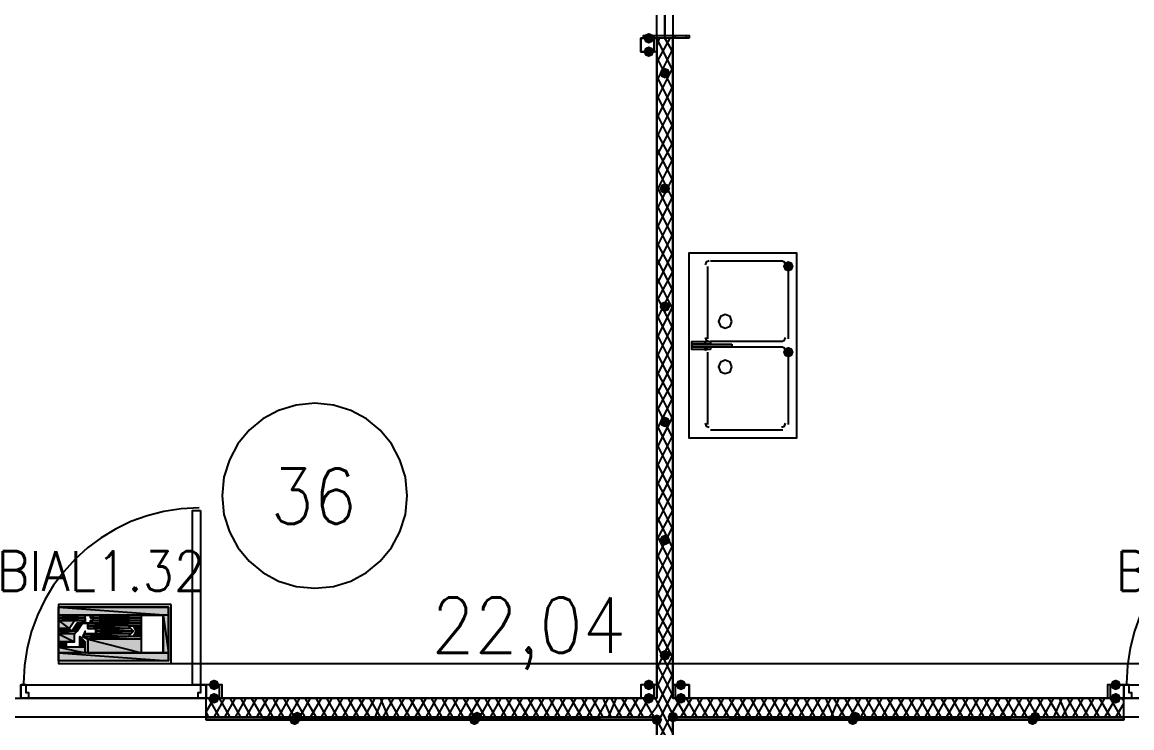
# Model space of a CAD drawing. Header units: millimetres. Extents: x 0 to 420, y 0 to 297.
# Drawn here: x 123.68 to 141.18, y 175.81 to 186.94 of the extents above; entities that cross this region are included whole.
import ezdxf

# ---------------------------------------------------------------- set-up
doc = ezdxf.new("R2010")
doc.units = ezdxf.units.MM
doc.layers.get('0').update_dxf_attribs({"linetype": 'CONTINUOUS'})
doc.styles.get("Standard").update_dxf_attribs({"font": 'STANDARD'})

msp = doc.modelspace()

# ---------------------------------------------------------------- hatches: boundary and pattern name
at = {"true_color": 0x000007}
for points in [[(133.646333, 186.69), (133.621463, 186.630204), (133.561667, 186.605333), (133.501871, 186.630204), (133.477, 186.69), (133.501871, 186.749796), (133.561667, 186.774667), (133.621462, 186.749796)], [(133.646333, 186.478333), (133.621463, 186.418537), (133.561667, 186.393667), (133.501871, 186.418537), (133.477, 186.478333), (133.501871, 186.538129), (133.561667, 186.563), (133.621462, 186.538129)], [(133.900333, 186.139667), (133.875463, 186.079871), (133.815667, 186.055), (133.755871, 186.079871), (133.731, 186.139667), (133.755871, 186.199462), (133.815667, 186.224333), (133.875462, 186.199463)], [(133.900333, 184.319333), (133.875463, 184.259537), (133.815667, 184.234667), (133.755871, 184.259537), (133.731, 184.319333), (133.755871, 184.379129), (133.815667, 184.404), (133.875462, 184.379129)], [(135.847667, 183.091667), (135.822796, 183.031871), (135.763, 183.007), (135.703204, 183.031871), (135.678333, 183.091667), (135.703204, 183.151462), (135.763, 183.176333), (135.822796, 183.151463)], [(133.900333, 182.456667), (133.875463, 182.396871), (133.815667, 182.372), (133.755871, 182.396871), (133.731, 182.456667), (133.755871, 182.516462), (133.815667, 182.541333), (133.875462, 182.516463)], [(135.847667, 181.737), (135.822796, 181.677204), (135.763, 181.652333), (135.703204, 181.677204), (135.678333, 181.737), (135.703204, 181.796796), (135.763, 181.821667), (135.822796, 181.796796)], [(133.900333, 180.636333), (133.875463, 180.576537), (133.815667, 180.551667), (133.755871, 180.576537), (133.731, 180.636333), (133.755871, 180.696129), (133.815667, 180.721), (133.875462, 180.696129)], [(133.900333, 178.773667), (133.875463, 178.713871), (133.815667, 178.689), (133.755871, 178.713871), (133.731, 178.773667), (133.755871, 178.833462), (133.815667, 178.858333), (133.875462, 178.833463)], [(133.900333, 176.953333), (133.875463, 176.893537), (133.815667, 176.868667), (133.755871, 176.893537), (133.731, 176.953333), (133.755871, 177.013129), (133.815667, 177.038), (133.875462, 177.013129)], [(126.788333, 176.487667), (126.763463, 176.427871), (126.703667, 176.403), (126.643871, 176.427871), (126.619, 176.487667), (126.643871, 176.547462), (126.703667, 176.572333), (126.763462, 176.547463)], [(133.646333, 176.487667), (133.621463, 176.427871), (133.561667, 176.403), (133.501871, 176.427871), (133.477, 176.487667), (133.501871, 176.547462), (133.561667, 176.572333), (133.621462, 176.547463)], [(134.154333, 176.487667), (134.129463, 176.427871), (134.069667, 176.403), (134.009871, 176.427871), (133.985, 176.487667), (134.009871, 176.547462), (134.069667, 176.572333), (134.129462, 176.547463)], [(141.012333, 176.487667), (140.987463, 176.427871), (140.927667, 176.403), (140.867871, 176.427871), (140.843, 176.487667), (140.867871, 176.547462), (140.927667, 176.572333), (140.987462, 176.547463)], [(126.788333, 176.276), (126.763463, 176.216204), (126.703667, 176.191333), (126.643871, 176.216204), (126.619, 176.276), (126.643871, 176.335796), (126.703667, 176.360667), (126.763462, 176.335796)], [(133.646333, 176.276), (133.621463, 176.216204), (133.561667, 176.191333), (133.501871, 176.216204), (133.477, 176.276), (133.501871, 176.335796), (133.561667, 176.360667), (133.621462, 176.335796)], [(134.154333, 176.276), (134.129463, 176.216204), (134.069667, 176.191333), (134.009871, 176.216204), (133.985, 176.276), (134.009871, 176.335796), (134.069667, 176.360667), (134.129462, 176.335796)], [(141.012333, 176.276), (140.987463, 176.216204), (140.927667, 176.191333), (140.867871, 176.216204), (140.843, 176.276), (140.867871, 176.335796), (140.927667, 176.360667), (140.987462, 176.335796)]]:
    msp.add_hatch(color=0, dxfattribs=at).paths.add_polyline_path(points, flags=0)
at = {"true_color": 0x000052}
h = msp.add_hatch(color=0, dxfattribs=at)
h.paths.add_polyline_path([(125.984, 177.715333), (124.248333, 177.715333), (125.984, 177.588333)], flags=0)
h.paths.add_polyline_path([(124.248333, 177.715333), (125.984, 177.588333), (124.248333, 177.588333)], flags=0)
h = msp.add_hatch(color=0, dxfattribs=at)
h.paths.add_polyline_path([(124.248333, 177.588333), (125.560667, 177.588333)], flags=0)
h.paths.add_polyline_path([(125.560667, 177.588333), (124.248333, 177.588333)], flags=0)
h = msp.add_hatch(color=0, dxfattribs=at)
h.paths.add_polyline_path([(124.671667, 177.588333), (124.248333, 177.588333)], flags=0)
h.paths.add_polyline_path([(124.671667, 177.588333), (124.248333, 177.588333), (124.714, 177.588333)], flags=0)
h = msp.add_hatch(color=0, dxfattribs=at)
h.paths.add_polyline_path([(124.671667, 177.588333), (124.248333, 177.588333), (124.671667, 177.546)], flags=0)
h.paths.add_polyline_path([(124.248333, 177.588333), (124.671667, 177.546), (124.248333, 177.546)], flags=0)
h = msp.add_hatch(color=0, dxfattribs=at)
h.paths.add_polyline_path([(124.248333, 177.546), (124.671667, 177.546)], flags=0)
h.paths.add_polyline_path([(124.671667, 177.546), (124.248333, 177.546)], flags=0)
h = msp.add_hatch(color=0, dxfattribs=at)
h.paths.add_polyline_path([(124.248333, 177.546), (124.671667, 177.546)], flags=0)
h.paths.add_polyline_path([(124.671667, 177.546), (124.248333, 177.546)], flags=0)
h = msp.add_hatch(color=0, dxfattribs=at)
h.paths.add_polyline_path([(124.671667, 177.546), (124.248333, 177.546), (124.671667, 177.503667)], flags=0)
h.paths.add_polyline_path([(124.248333, 177.546), (124.671667, 177.503667), (124.248333, 177.503667)], flags=0)
h = msp.add_hatch(color=0, dxfattribs=at)
h.paths.add_polyline_path([(124.248333, 177.503667), (124.671667, 177.503667)], flags=0)
h.paths.add_polyline_path([(124.671667, 177.503667), (124.248333, 177.503667)], flags=0)
h = msp.add_hatch(color=0, dxfattribs=at)
h.paths.add_polyline_path([(124.502333, 177.503667), (124.248333, 177.503667), (124.417667, 177.376667)], flags=0)
h.paths.add_polyline_path([(124.248333, 177.503667), (124.417667, 177.376667), (124.248333, 177.376667)], flags=0)
h = msp.add_hatch(color=0, dxfattribs=at)
h.paths.add_polyline_path([(124.629333, 177.503667), (124.671667, 177.503667)], flags=0)
h.paths.add_polyline_path([(124.671667, 177.503667), (124.629333, 177.503667)], flags=0)
h = msp.add_hatch(color=0, dxfattribs=at)
h.paths.add_polyline_path([(124.629333, 177.503667), (124.671667, 177.503667)], flags=0)
h.paths.add_polyline_path([(124.671667, 177.503667), (124.629333, 177.503667)], flags=0)
h = msp.add_hatch(color=0, dxfattribs=at)
h.paths.add_polyline_path([(124.671667, 177.503667), (124.629333, 177.503667), (124.671667, 177.461333)], flags=0)
h.paths.add_polyline_path([(124.629333, 177.503667), (124.671667, 177.461333), (124.629333, 177.461333)], flags=0)
h = msp.add_hatch(color=0, dxfattribs=at)
h.paths.add_polyline_path([(124.714, 177.588333), (124.671667, 177.588333)], flags=0)
h.paths.add_polyline_path([(124.671667, 177.588333), (124.714, 177.588333)], flags=0)
for points in [[(124.671667, 177.546), (124.671667, 177.503667)], [(124.714, 177.588333), (124.756333, 177.588333)], [(124.756333, 177.546), (124.798667, 177.546)], [(124.756333, 177.546), (124.798667, 177.546)], [(124.798667, 177.503667), (124.756333, 177.503667)], [(124.756333, 177.503667), (124.798667, 177.503667)], [(124.756333, 177.461333), (124.714, 177.461333)], [(124.587, 177.249667), (124.629333, 177.207333), (124.587, 177.207333)]]:
    msp.add_hatch(color=0, dxfattribs=at).paths.add_polyline_path(points, flags=0)
h = msp.add_hatch(color=0, dxfattribs=at)
h.paths.add_polyline_path([(124.671667, 177.503667), (124.671667, 177.461333)], flags=0)
h.paths.add_polyline_path([(124.671667, 177.461333), (124.671667, 177.503667)], flags=0)
h = msp.add_hatch(color=0, dxfattribs=at)
h.paths.add_polyline_path([(124.714, 177.588333), (125.560667, 177.588333)], flags=0)
h.paths.add_polyline_path([(125.560667, 177.588333), (124.714, 177.588333)], flags=0)
h = msp.add_hatch(color=0, dxfattribs=at)
h.paths.add_polyline_path([(124.714, 177.588333), (125.560667, 177.588333)], flags=0)
h.paths.add_polyline_path([(125.560667, 177.588333), (124.714, 177.588333)], flags=0)
h = msp.add_hatch(color=0, dxfattribs=at)
h.paths.add_polyline_path([(124.756333, 177.588333), (125.560667, 177.588333)], flags=0)
h.paths.add_polyline_path([(125.560667, 177.588333), (124.756333, 177.588333)], flags=0)
h = msp.add_hatch(color=0, dxfattribs=at)
h.paths.add_polyline_path([(124.756333, 177.503667), (124.798667, 177.503667)], flags=0)
h.paths.add_polyline_path([(124.798667, 177.503667), (124.756333, 177.503667)], flags=0)
h = msp.add_hatch(color=0, dxfattribs=at)
h.paths.add_polyline_path([(125.560667, 177.503667), (124.798667, 177.503667), (125.560667, 177.461333)], flags=0)
h.paths.add_polyline_path([(124.798667, 177.503667), (125.560667, 177.461333), (124.756333, 177.461333)], flags=0)
h = msp.add_hatch(color=0, dxfattribs=at)
h.paths.add_polyline_path([(124.756333, 177.503667), (124.756333, 177.461333)], flags=0)
h.paths.add_polyline_path([(124.756333, 177.461333), (124.756333, 177.503667)], flags=0)
h = msp.add_hatch(color=0, dxfattribs=at)
h.paths.add_polyline_path([(125.560667, 177.588333), (124.798667, 177.588333), (125.560667, 177.546)], flags=0)
h.paths.add_polyline_path([(124.798667, 177.588333), (125.560667, 177.546), (124.798667, 177.546)], flags=0)
h = msp.add_hatch(color=0, dxfattribs=at)
h.paths.add_polyline_path([(124.798667, 177.546), (125.560667, 177.546)], flags=0)
h.paths.add_polyline_path([(125.560667, 177.546), (124.798667, 177.546)], flags=0)
h = msp.add_hatch(color=0, dxfattribs=at)
h.paths.add_polyline_path([(124.798667, 177.546), (125.560667, 177.546)], flags=0)
h.paths.add_polyline_path([(125.560667, 177.546), (124.798667, 177.546)], flags=0)
h = msp.add_hatch(color=0, dxfattribs=at)
h.paths.add_polyline_path([(124.798667, 177.546), (125.560667, 177.546)], flags=0)
h.paths.add_polyline_path([(125.560667, 177.546), (124.798667, 177.546)], flags=0)
h = msp.add_hatch(color=0, dxfattribs=at)
h.paths.add_polyline_path([(125.560667, 177.546), (124.798667, 177.546), (125.560667, 177.503667)], flags=0)
h.paths.add_polyline_path([(124.798667, 177.546), (125.560667, 177.503667), (124.798667, 177.503667)], flags=0)
h = msp.add_hatch(color=0, dxfattribs=at)
h.paths.add_polyline_path([(124.798667, 177.503667), (125.560667, 177.503667)], flags=0)
h.paths.add_polyline_path([(125.560667, 177.503667), (124.798667, 177.503667)], flags=0)
h = msp.add_hatch(color=0, dxfattribs=at)
h.paths.add_polyline_path([(124.798667, 177.503667), (125.560667, 177.503667)], flags=0)
h.paths.add_polyline_path([(125.560667, 177.503667), (124.798667, 177.503667)], flags=0)
h = msp.add_hatch(color=0, dxfattribs=at)
h.paths.add_polyline_path([(124.798667, 177.503667), (125.560667, 177.503667)], flags=0)
h.paths.add_polyline_path([(125.560667, 177.503667), (124.798667, 177.503667)], flags=0)
h = msp.add_hatch(color=0, dxfattribs=at)
h.paths.add_polyline_path([(124.798667, 177.503667), (125.560667, 177.503667)], flags=0)
h.paths.add_polyline_path([(125.560667, 177.503667), (124.798667, 177.503667)], flags=0)
h = msp.add_hatch(color=0, dxfattribs=at)
h.paths.add_polyline_path([(124.798667, 177.503667), (125.560667, 177.503667)], flags=0)
h.paths.add_polyline_path([(125.560667, 177.503667), (124.798667, 177.503667)], flags=0)
h = msp.add_hatch(color=0, dxfattribs=at)
h.paths.add_polyline_path([(125.984, 177.588333), (125.899333, 177.588333), (125.984, 176.995667)], flags=0)
h.paths.add_polyline_path([(125.899333, 177.588333), (125.984, 176.995667), (125.899333, 176.995667)], flags=0)
h = msp.add_hatch(color=0, dxfattribs=at)
h.paths.add_polyline_path([(124.417667, 177.376667), (124.248333, 177.376667), (124.46, 177.334333)], flags=0)
h.paths.add_polyline_path([(124.248333, 177.376667), (124.46, 177.334333), (124.248333, 177.334333)], flags=0)
h = msp.add_hatch(color=0, dxfattribs=at)
h.paths.add_polyline_path([(124.544667, 177.334333), (124.248333, 177.334333), (124.502333, 177.292)], flags=0)
h.paths.add_polyline_path([(124.248333, 177.334333), (124.502333, 177.292), (124.248333, 177.292)], flags=0)
h = msp.add_hatch(color=0, dxfattribs=at)
h.paths.add_polyline_path([(124.629333, 177.461333), (124.544667, 177.461333), (124.544667, 177.334333)], flags=0)
h.paths.add_polyline_path([(124.544667, 177.461333), (124.544667, 177.334333), (124.46, 177.334333)], flags=0)
h = msp.add_hatch(color=0, dxfattribs=at)
h.paths.add_polyline_path([(124.629333, 177.461333), (124.671667, 177.461333)], flags=0)
h.paths.add_polyline_path([(124.671667, 177.461333), (124.629333, 177.461333)], flags=0)
h = msp.add_hatch(color=0, dxfattribs=at)
h.paths.add_polyline_path([(124.671667, 177.461333), (124.714, 177.461333)], flags=0)
h.paths.add_polyline_path([(124.714, 177.461333), (124.671667, 177.461333)], flags=0)
h = msp.add_hatch(color=0, dxfattribs=at)
h.paths.add_polyline_path([(124.671667, 177.461333), (124.714, 177.461333)], flags=0)
h.paths.add_polyline_path([(124.714, 177.461333), (124.671667, 177.461333)], flags=0)
h = msp.add_hatch(color=0, dxfattribs=at)
h.paths.add_polyline_path([(124.671667, 177.461333), (125.560667, 177.461333)], flags=0)
h.paths.add_polyline_path([(125.560667, 177.461333), (124.671667, 177.461333)], flags=0)
h = msp.add_hatch(color=0, dxfattribs=at)
h.paths.add_polyline_path([(125.560667, 177.461333), (124.714, 177.461333), (125.560667, 177.419)], flags=0)
h.paths.add_polyline_path([(124.714, 177.461333), (125.560667, 177.419), (124.714, 177.419)], flags=0)
h = msp.add_hatch(color=0, dxfattribs=at)
h.paths.add_polyline_path([(125.349, 177.419), (124.714, 177.419), (125.391333, 177.376667)], flags=0)
h.paths.add_polyline_path([(124.714, 177.419), (125.391333, 177.376667), (124.714, 177.376667)], flags=0)
h = msp.add_hatch(color=0, dxfattribs=at)
h.paths.add_polyline_path([(124.756333, 177.461333), (125.560667, 177.461333)], flags=0)
h.paths.add_polyline_path([(125.560667, 177.461333), (124.756333, 177.461333)], flags=0)
h = msp.add_hatch(color=0, dxfattribs=at)
h.paths.add_polyline_path([(124.756333, 177.461333), (125.560667, 177.461333)], flags=0)
h.paths.add_polyline_path([(125.560667, 177.461333), (124.756333, 177.461333)], flags=0)
h = msp.add_hatch(color=0, dxfattribs=at)
h.paths.add_polyline_path([(124.756333, 177.461333), (125.560667, 177.461333)], flags=0)
h.paths.add_polyline_path([(125.560667, 177.461333), (124.756333, 177.461333)], flags=0)
h = msp.add_hatch(color=0, dxfattribs=at)
h.paths.add_polyline_path([(124.756333, 177.461333), (125.560667, 177.461333)], flags=0)
h.paths.add_polyline_path([(125.560667, 177.461333), (124.756333, 177.461333)], flags=0)
h = msp.add_hatch(color=0, dxfattribs=at)
h.paths.add_polyline_path([(125.391333, 177.376667), (124.841, 177.376667), (125.433667, 177.334333)], flags=0)
h.paths.add_polyline_path([(124.841, 177.376667), (125.433667, 177.334333), (124.841, 177.334333)], flags=0)
h = msp.add_hatch(color=0, dxfattribs=at)
h.paths.add_polyline_path([(124.841, 177.334333), (124.883333, 177.334333)], flags=0)
h.paths.add_polyline_path([(124.883333, 177.334333), (124.841, 177.334333)], flags=0)
h = msp.add_hatch(color=0, dxfattribs=at)
h.paths.add_polyline_path([(125.433667, 177.334333), (124.841, 177.334333), (125.391333, 177.292)], flags=0)
h.paths.add_polyline_path([(124.841, 177.334333), (125.391333, 177.292), (124.841, 177.292)], flags=0)
h = msp.add_hatch(color=0, dxfattribs=at)
h.paths.add_polyline_path([(125.560667, 177.419), (125.433667, 177.419), (125.560667, 177.334333)], flags=0)
h.paths.add_polyline_path([(125.433667, 177.419), (125.560667, 177.334333), (125.476, 177.334333)], flags=0)
h = msp.add_hatch(color=0, dxfattribs=at)
h.paths.add_polyline_path([(125.560667, 177.334333), (125.476, 177.334333), (125.560667, 177.249667)], flags=0)
h.paths.add_polyline_path([(125.476, 177.334333), (125.560667, 177.249667), (125.433667, 177.249667)], flags=0)
h = msp.add_hatch(color=0, dxfattribs=at)
h.paths.add_polyline_path([(124.502333, 177.292), (124.248333, 177.292), (124.502333, 177.165)], flags=0)
h.paths.add_polyline_path([(124.248333, 177.292), (124.502333, 177.165), (124.248333, 177.165)], flags=0)
h = msp.add_hatch(color=0, dxfattribs=at)
h.paths.add_polyline_path([(124.375333, 177.165), (124.248333, 177.165), (124.375333, 177.080333)], flags=0)
h.paths.add_polyline_path([(124.248333, 177.165), (124.375333, 177.080333), (124.248333, 177.080333)], flags=0)
h = msp.add_hatch(color=0, dxfattribs=at)
h.paths.add_polyline_path([(124.629333, 177.207333), (124.587, 177.207333), (124.671667, 177.165)], flags=0)
h.paths.add_polyline_path([(124.587, 177.207333), (124.671667, 177.165), (124.587, 177.165)], flags=0)
h = msp.add_hatch(color=0, dxfattribs=at)
h.paths.add_polyline_path([(124.671667, 177.165), (124.587, 177.165), (124.671667, 177.080333)], flags=0)
h.paths.add_polyline_path([(124.587, 177.165), (124.671667, 177.080333), (124.587, 177.080333)], flags=0)
h = msp.add_hatch(color=0, dxfattribs=at)
h.paths.add_polyline_path([(125.391333, 177.292), (124.671667, 177.292), (125.349, 177.249667)], flags=0)
h.paths.add_polyline_path([(124.671667, 177.292), (125.349, 177.249667), (124.629333, 177.249667)], flags=0)
h = msp.add_hatch(color=0, dxfattribs=at)
h.paths.add_polyline_path([(125.560667, 177.249667), (124.629333, 177.249667), (125.560667, 177.207333)], flags=0)
h.paths.add_polyline_path([(124.629333, 177.249667), (125.560667, 177.207333), (124.714, 177.207333)], flags=0)
h = msp.add_hatch(color=0, dxfattribs=at)
h.paths.add_polyline_path([(125.560667, 177.207333), (124.714, 177.207333), (125.560667, 176.995667)], flags=0)
h.paths.add_polyline_path([(124.714, 177.207333), (125.560667, 176.995667), (124.714, 176.995667)], flags=0)
h = msp.add_hatch(color=0, dxfattribs=at)
h.paths.add_polyline_path([(124.671667, 177.080333), (124.248333, 177.080333), (124.671667, 176.995667)], flags=0)
h.paths.add_polyline_path([(124.248333, 177.080333), (124.671667, 176.995667), (124.248333, 176.995667)], flags=0)
h = msp.add_hatch(color=0, dxfattribs=at)
h.paths.add_polyline_path([(125.984, 176.995667), (124.248333, 176.995667), (125.984, 176.868667)], flags=0)
h.paths.add_polyline_path([(124.248333, 176.995667), (125.984, 176.868667), (124.248333, 176.868667)], flags=0)
h = msp.add_hatch(color=0, dxfattribs=at)
h.paths.add_polyline_path([(124.714, 176.995667), (125.984, 176.995667)], flags=0)
h.paths.add_polyline_path([(125.984, 176.995667), (124.714, 176.995667)], flags=0)
at = {"true_color": 0x000007}
h = msp.add_hatch(color=0, dxfattribs=at)
h.paths.add_polyline_path([(133.688667, 175.979667), (126.576667, 175.979667), (133.688667, 175.937333)], flags=0)
h.paths.add_polyline_path([(126.576667, 175.979667), (133.688667, 175.937333), (126.576667, 175.937333)], flags=0)
at = {"true_color": 0x0000fe}
for points in [[(128.058333, 175.937333), (128.033462, 175.877537), (127.973667, 175.852667), (127.913871, 175.877537), (127.889, 175.937333), (127.913871, 175.997129), (127.973667, 176.022), (128.033462, 175.997129)], [(128.100667, 175.979667), (128.075796, 175.919871), (128.016, 175.895), (127.956204, 175.919871), (127.931333, 175.979667), (127.956204, 176.039462), (128.016, 176.064333), (128.075796, 176.039463)], [(130.894667, 175.937333), (130.869796, 175.877537), (130.81, 175.852667), (130.750204, 175.877537), (130.725333, 175.937333), (130.750204, 175.997129), (130.81, 176.022), (130.869796, 175.997129)], [(130.937, 175.979667), (130.912129, 175.919871), (130.852333, 175.895), (130.792538, 175.919871), (130.767667, 175.979667), (130.792537, 176.039462), (130.852333, 176.064333), (130.912129, 176.039463)], [(133.773333, 175.937333), (133.748463, 175.877537), (133.688667, 175.852667), (133.628871, 175.877537), (133.604, 175.937333), (133.628871, 175.997129), (133.688667, 176.022), (133.748462, 175.997129)], [(133.773333, 175.937333), (133.748463, 175.877537), (133.688667, 175.852667), (133.628871, 175.877537), (133.604, 175.937333), (133.628871, 175.997129), (133.688667, 176.022), (133.748462, 175.997129)], [(134.027333, 175.979667), (134.002463, 175.919871), (133.942667, 175.895), (133.882871, 175.919871), (133.858, 175.979667), (133.882871, 176.039462), (133.942667, 176.064333), (134.002462, 176.039463)], [(136.863667, 175.937333), (136.838796, 175.877537), (136.779, 175.852667), (136.719204, 175.877537), (136.694333, 175.937333), (136.719204, 175.997129), (136.779, 176.022), (136.838796, 175.997129)], [(136.906, 175.979667), (136.881129, 175.919871), (136.821333, 175.895), (136.761538, 175.919871), (136.736667, 175.979667), (136.761537, 176.039462), (136.821333, 176.064333), (136.881129, 176.039463)], [(139.7, 175.937333), (139.675129, 175.877537), (139.615333, 175.852667), (139.555538, 175.877537), (139.530667, 175.937333), (139.555537, 175.997129), (139.615333, 176.022), (139.675129, 175.997129)], [(139.742333, 175.979667), (139.717463, 175.919871), (139.657667, 175.895), (139.597871, 175.919871), (139.573, 175.979667), (139.597871, 176.039462), (139.657667, 176.064333), (139.717462, 176.039463)]]:
    msp.add_hatch(color=0, dxfattribs=at).paths.add_polyline_path(points, flags=0)
at = {"true_color": 0x000007}
h = msp.add_hatch(color=0, dxfattribs=at)
h.paths.add_polyline_path([(141.054667, 175.979667), (133.942667, 175.979667), (141.054667, 175.937333)], flags=0)
h.paths.add_polyline_path([(133.942667, 175.979667), (141.054667, 175.937333), (133.942667, 175.937333)], flags=0)

# ---------------------------------------------------------------- linework, layer by layer
at = {"color": 0, "true_color": 0x000007}
for points in [[(133.688667, 176.276), (133.688667, 187.409667), (117.094, 187.409667), (117.094, 176.276)], [(134.196667, 186.69), (133.477, 186.69), (133.477, 186.732333), (133.815667, 186.732333), (133.815667, 187.409667), (133.477, 187.409667), (134.196667, 187.409667), (133.815667, 187.409667), (133.815667, 186.732333), (134.196667, 186.732333)], [(133.942667, 187.409667), (133.942667, 176.276), (151.045333, 176.276), (151.045333, 187.409667)], [(133.688667, 186.478333), (133.434667, 186.478333), (133.434667, 186.69), (133.688667, 186.69)], [(133.646333, 186.478333), (133.646333, 186.69), (133.434667, 186.69), (133.434667, 186.478333)], [(135.89, 183.261), (135.89, 180.424667), (135.89, 180.382333), (135.847667, 180.382333), (134.239, 180.382333), (134.196667, 180.382333), (134.196667, 180.424667), (134.196667, 183.261), (134.196667, 183.303333), (134.239, 183.303333), (135.847667, 183.303333), (135.89, 183.303333)], [(134.874, 182.223833), (134.843002, 182.298669), (134.768167, 182.329667), (134.693331, 182.298669), (134.662333, 182.223833), (134.693331, 182.148998), (134.768167, 182.118), (134.843002, 182.148998)], [(134.450667, 181.906333), (134.450667, 181.864), (134.281333, 181.864), (134.239, 181.864), (134.239, 181.821667), (134.281333, 181.821667), (134.450667, 181.821667), (134.450667, 181.779333), (134.239, 181.779333), (134.239, 181.906333)], [(134.535333, 181.906333), (134.535333, 181.864), (134.450667, 181.864), (134.450667, 181.906333)], [(134.874, 181.864), (134.874, 181.821667), (134.281333, 181.821667), (134.239, 181.821667), (134.239, 181.864), (134.281333, 181.864)], [(134.535333, 181.779333), (134.450667, 181.779333), (134.450667, 181.821667), (134.535333, 181.821667)], [(134.874, 181.504167), (134.843002, 181.579002), (134.768167, 181.61), (134.693331, 181.579002), (134.662333, 181.504167), (134.693331, 181.429331), (134.768167, 181.398333), (134.843002, 181.429331)], [(126.492, 179.239333), (126.492, 176.487667), (126.365, 176.487667), (126.365, 179.239333)], [(123.782667, 176.276), (123.782667, 176.360667), (123.740333, 176.360667), (123.740333, 176.487667), (123.655667, 176.487667), (123.655667, 176.276)], [(126.576667, 176.276), (126.576667, 176.487667), (126.492, 176.487667), (126.492, 176.360667), (126.449667, 176.360667), (126.449667, 176.276)], [(126.576667, 176.276), (126.788333, 176.276), (126.788333, 176.487667), (126.576667, 176.487667), (126.576667, 176.276), (126.830667, 176.276), (126.830667, 176.487667), (126.576667, 176.487667)], [(133.434667, 176.276), (133.646333, 176.276), (133.646333, 176.487667), (133.434667, 176.487667), (133.434667, 176.276), (133.688667, 176.276), (133.688667, 176.487667), (133.434667, 176.487667)], [(133.942667, 176.276), (134.196667, 176.276), (134.196667, 176.487667), (133.942667, 176.487667)], [(133.985, 176.276), (133.985, 176.487667), (134.196667, 176.487667), (134.196667, 176.276)], [(140.800667, 176.276), (141.054667, 176.276), (141.054667, 176.487667), (140.800667, 176.487667)], [(140.843, 176.276), (140.843, 176.487667), (141.054667, 176.487667), (141.054667, 176.276)], [(141.181667, 176.276), (141.181667, 176.360667), (141.139333, 176.360667), (141.139333, 176.487667), (141.054667, 176.487667), (141.054667, 176.276)], [(133.688667, 175.979667), (126.576667, 175.979667), (133.688667, 175.937333)], [(126.576667, 175.979667), (133.688667, 175.937333), (126.576667, 175.937333)], [(126.576667, 175.937333), (133.688667, 175.937333), (133.688667, 175.979667), (126.576667, 175.979667)], [(126.576667, 175.937333), (133.688667, 175.937333), (133.688667, 175.979667), (126.576667, 175.979667)], [(141.054667, 175.979667), (133.942667, 175.979667), (141.054667, 175.937333)], [(133.942667, 175.979667), (141.054667, 175.937333), (133.942667, 175.937333)], [(141.054667, 175.979667), (141.054667, 175.937333), (133.942667, 175.937333), (133.942667, 175.979667), (141.054667, 175.979667), (133.942667, 175.979667), (133.942667, 175.937333), (141.054667, 175.937333)]]:
    msp.add_lwpolyline(points, close=True, dxfattribs=at)
for points in [[(133.815667, 186.69), (133.815667, 187.409667)], [(133.477, 186.69), (133.477, 186.732333)], [(133.646333, 186.69), (133.646333, 186.732333)], [(133.688667, 186.563), (133.731, 186.69)], [(133.688667, 186.309), (133.900333, 186.69)], [(133.942667, 186.182), (133.688667, 186.69)], [(133.688667, 186.69), (133.688667, 176.276)], [(133.942667, 176.276), (133.942667, 186.69), (133.688667, 186.69)], [(133.942667, 186.478333), (133.815667, 186.69)], [(133.985, 186.69), (133.985, 186.732333)], [(134.154333, 186.69), (134.154333, 186.732333)], [(133.688667, 186.012667), (133.942667, 186.520667)], [(133.942667, 185.885667), (133.688667, 186.393667)], [(133.688667, 185.716333), (133.942667, 186.224333)], [(133.942667, 185.589333), (133.688667, 186.097333)], [(133.688667, 185.42), (133.942667, 185.928)], [(133.942667, 185.293), (133.688667, 185.801)], [(133.688667, 185.123667), (133.942667, 185.631667)], [(133.942667, 184.996667), (133.688667, 185.504667)], [(133.688667, 184.827333), (133.942667, 185.335333)], [(133.942667, 184.742667), (133.688667, 185.208333)], [(133.688667, 184.573333), (133.942667, 185.039)], [(133.942667, 184.446333), (133.688667, 184.954333)], [(133.688667, 184.277), (133.942667, 184.785)], [(133.942667, 184.15), (133.688667, 184.658)], [(133.688667, 183.980667), (133.942667, 184.488667)], [(133.942667, 183.853667), (133.688667, 184.361667)], [(133.688667, 183.684333), (133.942667, 184.192333)], [(133.942667, 183.557333), (133.688667, 184.065333)], [(133.688667, 183.388), (133.942667, 183.896)], [(133.942667, 183.261), (133.688667, 183.769)], [(133.688667, 183.091667), (133.942667, 183.599667)], [(133.942667, 183.007), (133.688667, 183.472667)], [(133.688667, 182.795333), (133.942667, 183.303333)], [(133.942667, 182.710667), (133.688667, 183.218667)], [(134.514167, 183.176333), (134.469265, 183.157735), (134.450667, 183.112833)], [(134.535333, 183.176333), (135.678333, 183.176333)], [(135.720667, 183.112833), (135.702068, 183.157735), (135.657167, 183.176333)], [(133.688667, 182.541333), (133.942667, 183.007)], [(134.493, 181.948667), (134.493, 183.091667)], [(135.763, 183.091667), (135.763, 181.948667)], [(133.942667, 182.414333), (133.688667, 182.922333)], [(133.688667, 182.245), (133.942667, 182.753)], [(133.942667, 182.118), (133.688667, 182.626)], [(133.688667, 181.948667), (133.942667, 182.456667)], [(133.942667, 181.821667), (133.688667, 182.329667)], [(133.688667, 181.652333), (133.942667, 182.160333)], [(133.942667, 181.525333), (133.688667, 182.033333)], [(134.450667, 181.969833), (134.469265, 181.924932), (134.514167, 181.906333)], [(135.678333, 181.906333), (134.535333, 181.906333)], [(135.657167, 181.906333), (135.702068, 181.924932), (135.720667, 181.969833)], [(133.688667, 181.356), (133.942667, 181.864)], [(133.942667, 181.229), (133.688667, 181.737)], [(134.514167, 181.821667), (134.469265, 181.803068), (134.450667, 181.758167)], [(134.493, 180.594), (134.493, 181.737)], [(134.535333, 181.821667), (135.678333, 181.821667)], [(135.720667, 181.758167), (135.702068, 181.803068), (135.657167, 181.821667)], [(135.763, 181.737), (135.763, 180.594)], [(133.688667, 181.059667), (133.942667, 181.567667)], [(133.942667, 180.975), (133.688667, 181.440667)], [(133.688667, 180.805667), (133.942667, 181.271333)], [(133.942667, 180.678667), (133.688667, 181.186667)], [(133.688667, 180.509333), (133.942667, 181.017333)], [(129.751667, 179.472167), (129.721995, 179.766508), (129.636893, 180.040659), (129.502236, 180.288746), (129.323896, 180.504896), (129.107746, 180.683236), (128.859659, 180.817893), (128.585508, 180.902995), (128.291167, 180.932667), (127.996825, 180.902995), (127.722674, 180.817893), (127.474587, 180.683236), (127.258437, 180.504896), (127.080097, 180.288746), (126.94544, 180.040659), (126.860339, 179.766508), (126.830667, 179.472167)], [(133.942667, 180.382333), (133.688667, 180.890333)], [(133.688667, 180.213), (133.942667, 180.721)], [(133.942667, 180.086), (133.688667, 180.594)], [(134.450667, 180.615167), (134.469265, 180.570265), (134.514167, 180.551667)], [(135.678333, 180.509333), (134.535333, 180.509333)], [(135.657167, 180.551667), (135.702068, 180.570265), (135.720667, 180.615167)], [(133.688667, 179.916667), (133.942667, 180.424667)], [(133.942667, 179.789667), (133.688667, 180.297667)], [(133.688667, 179.620333), (133.942667, 180.128333)], [(133.942667, 179.493333), (133.688667, 180.001333)], [(133.688667, 179.324), (133.942667, 179.832)], [(133.942667, 179.239333), (133.688667, 179.705)], [(126.830667, 179.472167), (126.860339, 179.177825), (126.94544, 178.903674), (127.080097, 178.655587), (127.258437, 178.439437), (127.474587, 178.261097), (127.722674, 178.12644), (127.996825, 178.041339), (128.291167, 178.011667), (128.585508, 178.041339), (128.859659, 178.12644), (129.107746, 178.261097), (129.323896, 178.439437), (129.502236, 178.655587), (129.636893, 178.903674), (129.721995, 179.177825), (129.751667, 179.472167)], [(133.688667, 179.027667), (133.942667, 179.535667)], [(133.942667, 178.943), (133.688667, 179.451)], [(126.470833, 179.281667), (126.187327, 179.267351), (125.912011, 179.225333), (125.646278, 179.157006), (125.391521, 179.063764), (125.149136, 178.947001), (124.920516, 178.80811), (124.707054, 178.648486), (124.510144, 178.469523), (124.33118, 178.272613), (124.171556, 178.059151), (124.032666, 177.83053), (123.915903, 177.588145), (123.822661, 177.333389), (123.754334, 177.067656), (123.712316, 176.792339), (123.698, 176.508833)], [(143.869833, 179.281667), (143.586327, 179.267351), (143.311011, 179.225333), (143.045278, 179.157006), (142.790521, 179.063764), (142.548136, 178.947001), (142.319516, 178.80811), (142.106054, 178.648486), (141.909144, 178.469523), (141.73018, 178.272613), (141.570556, 178.059151), (141.431666, 177.83053), (141.314903, 177.588145), (141.221661, 177.333389), (141.153334, 177.067656), (141.111316, 176.792339), (141.097, 176.508833)], [(133.688667, 178.773667), (133.942667, 179.239333)], [(133.942667, 178.646667), (133.688667, 179.154667)], [(133.688667, 178.477333), (133.942667, 178.985333)], [(133.942667, 178.350333), (133.688667, 178.858333)], [(133.688667, 178.181), (133.942667, 178.689)], [(133.942667, 178.054), (133.688667, 178.562)], [(133.688667, 177.884667), (133.942667, 178.392667)], [(133.942667, 177.757667), (133.688667, 178.265667)], [(133.688667, 177.588333), (133.942667, 178.096333)], [(133.942667, 177.461333), (133.688667, 177.969333)], [(133.688667, 177.292), (133.942667, 177.8)], [(133.942667, 177.207333), (133.688667, 177.673)], [(133.688667, 177.038), (133.942667, 177.503667)], [(133.942667, 176.911), (133.688667, 177.419)], [(133.688667, 176.741667), (133.942667, 177.249667)], [(133.942667, 176.614667), (133.688667, 177.122667)], [(130.175, 176.826333), (133.138333, 176.826333)], [(133.688667, 176.445333), (133.942667, 176.953333)], [(133.942667, 176.318333), (133.688667, 176.826333)], [(133.688667, 176.149), (133.942667, 176.657)], [(123.655667, 176.403), (123.655667, 176.487667), (125.137333, 176.487667)], [(125.137333, 176.487667), (126.576667, 176.487667), (126.576667, 176.403)], [(133.942667, 176.022), (133.688667, 176.53)], [(141.054667, 176.403), (141.054667, 176.487667), (142.494, 176.487667)], [(125.137333, 176.276), (123.655667, 176.276), (123.655667, 176.403)], [(126.576667, 176.403), (126.576667, 176.276), (125.137333, 176.276)], [(126.576667, 176.064333), (126.703667, 176.276)], [(126.576667, 175.979667), (126.576667, 176.276)], [(126.576667, 175.979667), (126.576667, 176.276)], [(133.688667, 176.276), (126.576667, 176.276)], [(126.788333, 175.979667), (126.619, 176.276)], [(126.703667, 175.979667), (126.873, 176.276)], [(126.957667, 175.979667), (126.788333, 176.276)], [(126.873, 175.979667), (127.042333, 176.276)], [(127.127, 175.979667), (126.957667, 176.276)], [(127.042333, 175.979667), (127.211667, 176.276)], [(127.296333, 175.979667), (127.127, 176.276)], [(127.211667, 175.979667), (127.381, 176.276)], [(127.465667, 175.979667), (127.296333, 176.276)], [(127.381, 175.979667), (127.550333, 176.276)], [(127.635, 175.979667), (127.465667, 176.276)], [(127.550333, 175.979667), (127.719667, 176.276)], [(127.804333, 175.979667), (127.635, 176.276)], [(127.719667, 175.979667), (127.889, 176.276)], [(127.973667, 175.979667), (127.804333, 176.276)], [(127.889, 175.979667), (128.058333, 176.276)], [(128.143, 175.979667), (127.973667, 176.276)], [(128.058333, 175.979667), (128.227667, 176.276)], [(128.312333, 175.979667), (128.143, 176.276)], [(128.227667, 175.979667), (128.397, 176.276)], [(128.481667, 175.979667), (128.312333, 176.276)], [(128.397, 175.979667), (128.566333, 176.276)], [(128.651, 175.979667), (128.481667, 176.276)], [(128.566333, 175.979667), (128.735667, 176.276)], [(128.820333, 175.979667), (128.651, 176.276)], [(128.735667, 175.979667), (128.905, 176.276)], [(128.989667, 175.979667), (128.820333, 176.276)], [(128.905, 175.979667), (129.074333, 176.276)], [(129.159, 175.979667), (128.989667, 176.276)], [(129.074333, 175.979667), (129.243667, 176.276)], [(129.328333, 175.979667), (129.159, 176.276)], [(129.243667, 175.979667), (129.370667, 176.276)], [(129.455333, 175.979667), (129.328333, 176.276)], [(129.370667, 175.979667), (129.54, 176.276)], [(129.624667, 175.979667), (129.455333, 176.276)], [(129.54, 175.979667), (129.709333, 176.276)], [(129.794, 175.979667), (129.624667, 176.276)], [(129.709333, 175.979667), (129.878667, 176.276)], [(129.963333, 175.979667), (129.794, 176.276)], [(129.878667, 175.979667), (130.048, 176.276)], [(130.132667, 175.979667), (129.963333, 176.276)], [(130.048, 175.979667), (130.217333, 176.276)], [(130.302, 175.979667), (130.132667, 176.276)], [(130.217333, 175.979667), (130.386667, 176.276)], [(130.471333, 175.979667), (130.302, 176.276)], [(130.386667, 175.979667), (130.556, 176.276)], [(130.640667, 175.979667), (130.471333, 176.276)], [(130.556, 175.979667), (130.725333, 176.276)], [(130.81, 175.979667), (130.640667, 176.276)], [(130.725333, 175.979667), (130.894667, 176.276)], [(130.979333, 175.979667), (130.81, 176.276)], [(130.894667, 175.979667), (131.064, 176.276)], [(131.148667, 175.979667), (130.979333, 176.276)], [(131.064, 175.979667), (131.233333, 176.276)], [(131.318, 175.979667), (131.148667, 176.276)], [(131.233333, 175.979667), (131.402667, 176.276)], [(131.487333, 175.979667), (131.318, 176.276)], [(131.402667, 175.979667), (131.572, 176.276)], [(131.656667, 175.979667), (131.487333, 176.276)], [(131.572, 175.979667), (131.741333, 176.276)], [(131.826, 175.979667), (131.656667, 176.276)], [(131.741333, 175.979667), (131.910667, 176.276)], [(131.995333, 175.979667), (131.826, 176.276)], [(131.910667, 175.979667), (132.08, 176.276)], [(132.164667, 175.979667), (131.995333, 176.276)], [(132.08, 175.979667), (132.249333, 176.276)], [(132.334, 175.979667), (132.164667, 176.276)], [(132.249333, 175.979667), (132.418667, 176.276)], [(132.503333, 175.979667), (132.334, 176.276)], [(132.418667, 175.979667), (132.588, 176.276)], [(132.672667, 175.979667), (132.503333, 176.276)], [(132.588, 175.979667), (132.757333, 176.276)], [(132.842, 175.979667), (132.672667, 176.276)], [(132.757333, 175.979667), (132.926667, 176.276)], [(132.969, 175.979667), (132.842, 176.276)], [(132.926667, 175.979667), (133.053667, 176.276)], [(133.138333, 175.979667), (132.969, 176.276)], [(133.053667, 175.979667), (133.223, 176.276)], [(133.307667, 175.979667), (133.138333, 176.276)], [(133.223, 175.979667), (133.392333, 176.276)], [(133.477, 175.979667), (133.307667, 176.276)], [(133.392333, 175.979667), (133.561667, 176.276)], [(133.646333, 175.979667), (133.477, 176.276)], [(133.688667, 176.233667), (133.646333, 176.276)], [(133.688667, 175.852667), (133.942667, 176.360667)], [(133.942667, 176.064333), (134.069667, 176.276)], [(141.054667, 176.276), (133.942667, 176.276)], [(134.154333, 175.979667), (133.985, 176.276)], [(134.069667, 175.979667), (134.239, 176.276)], [(134.323667, 175.979667), (134.154333, 176.276)], [(134.239, 175.979667), (134.408333, 176.276)], [(134.493, 175.979667), (134.323667, 176.276)], [(134.408333, 175.979667), (134.577667, 176.276)], [(134.662333, 175.979667), (134.493, 176.276)], [(134.577667, 175.979667), (134.747, 176.276)], [(134.831667, 175.979667), (134.662333, 176.276)], [(134.747, 175.979667), (134.916333, 176.276)], [(135.001, 175.979667), (134.831667, 176.276)], [(134.916333, 175.979667), (135.085667, 176.276)], [(135.170333, 175.979667), (135.001, 176.276)], [(135.085667, 175.979667), (135.255, 176.276)], [(135.339667, 175.979667), (135.170333, 176.276)], [(135.255, 175.979667), (135.424333, 176.276)], [(135.509, 175.979667), (135.339667, 176.276)], [(135.424333, 175.979667), (135.593667, 176.276)], [(135.678333, 175.979667), (135.509, 176.276)], [(135.593667, 175.979667), (135.763, 176.276)], [(135.847667, 175.979667), (135.678333, 176.276)], [(135.763, 175.979667), (135.932333, 176.276)], [(136.017, 175.979667), (135.847667, 176.276)], [(135.932333, 175.979667), (136.101667, 176.276)], [(136.186333, 175.979667), (136.017, 176.276)], [(136.101667, 175.979667), (136.271, 176.276)], [(136.355667, 175.979667), (136.186333, 176.276)], [(136.271, 175.979667), (136.440333, 176.276)], [(136.482667, 175.979667), (136.355667, 176.276)], [(136.440333, 175.979667), (136.567333, 176.276)], [(136.652, 175.979667), (136.482667, 176.276)], [(136.567333, 175.979667), (136.736667, 176.276)], [(136.821333, 175.979667), (136.652, 176.276)], [(136.736667, 175.979667), (136.906, 176.276)], [(136.990667, 175.979667), (136.821333, 176.276)], [(136.906, 175.979667), (137.075333, 176.276)], [(137.16, 175.979667), (136.990667, 176.276)], [(137.075333, 175.979667), (137.244667, 176.276)], [(137.329333, 175.979667), (137.16, 176.276)], [(137.244667, 175.979667), (137.414, 176.276)], [(137.498667, 175.979667), (137.329333, 176.276)], [(137.414, 175.979667), (137.583333, 176.276)], [(137.668, 175.979667), (137.498667, 176.276)], [(137.583333, 175.979667), (137.752667, 176.276)], [(137.837333, 175.979667), (137.668, 176.276)], [(137.752667, 175.979667), (137.922, 176.276)], [(138.006667, 175.979667), (137.837333, 176.276)], [(137.922, 175.979667), (138.091333, 176.276)], [(138.176, 175.979667), (138.006667, 176.276)], [(138.091333, 175.979667), (138.260667, 176.276)], [(138.345333, 175.979667), (138.176, 176.276)], [(138.260667, 175.979667), (138.43, 176.276)], [(138.514667, 175.979667), (138.345333, 176.276)], [(138.43, 175.979667), (138.599333, 176.276)], [(138.684, 175.979667), (138.514667, 176.276)], [(138.599333, 175.979667), (138.768667, 176.276)], [(138.853333, 175.979667), (138.684, 176.276)], [(138.768667, 175.979667), (138.938, 176.276)], [(139.022667, 175.979667), (138.853333, 176.276)], [(138.938, 175.979667), (139.107333, 176.276)], [(139.192, 175.979667), (139.022667, 176.276)], [(139.107333, 175.979667), (139.276667, 176.276)], [(139.361333, 175.979667), (139.192, 176.276)], [(139.276667, 175.979667), (139.446, 176.276)], [(139.530667, 175.979667), (139.361333, 176.276)], [(139.446, 175.979667), (139.615333, 176.276)], [(139.7, 175.979667), (139.530667, 176.276)], [(139.615333, 175.979667), (139.784667, 176.276)], [(139.869333, 175.979667), (139.7, 176.276)], [(139.784667, 175.979667), (139.954, 176.276)], [(140.038667, 175.979667), (139.869333, 176.276)], [(139.954, 175.979667), (140.081, 176.276)], [(140.165667, 175.979667), (140.038667, 176.276)], [(140.081, 175.979667), (140.250333, 176.276)], [(140.335, 175.979667), (140.165667, 176.276)], [(140.250333, 175.979667), (140.419667, 176.276)], [(140.504333, 175.979667), (140.335, 176.276)], [(140.419667, 175.979667), (140.589, 176.276)], [(140.673667, 175.979667), (140.504333, 176.276)], [(140.589, 175.979667), (140.758333, 176.276)], [(140.843, 175.979667), (140.673667, 176.276)], [(140.758333, 175.979667), (140.927667, 176.276)], [(141.012333, 175.979667), (140.843, 176.276)], [(141.054667, 176.233667), (141.012333, 176.276)], [(142.494, 176.276), (141.054667, 176.276), (141.054667, 176.403)], [(141.054667, 175.979667), (141.054667, 176.276)], [(141.054667, 175.979667), (141.054667, 176.276)], [(133.561667, 175.979667), (133.688667, 176.149)], [(133.942667, 175.725667), (133.688667, 176.233667)], [(140.927667, 175.979667), (141.054667, 176.191333)], [(126.619, 175.979667), (126.576667, 176.064333)], [(133.688667, 175.937333), (126.576667, 175.937333), (133.688667, 175.979667), (126.576667, 175.979667)], [(126.576667, 175.979667), (133.688667, 175.979667)], [(133.688667, 175.556333), (133.942667, 176.064333)], [(133.688667, 175.979667), (133.688667, 170.053), (133.942667, 170.053), (133.942667, 175.979667)], [(133.942667, 175.471667), (133.688667, 175.937333)], [(133.985, 175.979667), (133.942667, 176.022)], [(141.054667, 175.979667), (133.942667, 175.979667), (141.054667, 175.979667), (133.942667, 175.937333)], [(133.942667, 175.979667), (141.054667, 175.979667)]]:
    msp.add_lwpolyline(points, dxfattribs=at)
at = {"color": 0, "true_color": 0x00005c}
msp.add_lwpolyline([(126.026333, 177.757667), (124.248333, 177.757667), (124.248333, 176.826333), (126.026333, 176.826333)], close=True, dxfattribs=at)
at = {"color": 0, "true_color": 0x000052}
for points in [[(125.984, 177.715333), (124.248333, 177.715333), (125.984, 177.588333)], [(124.248333, 177.715333), (125.984, 177.588333), (124.248333, 177.588333)], [(124.248333, 177.715333), (125.984, 177.715333), (125.984, 176.868667), (124.248333, 176.868667)], [(124.248333, 177.588333), (125.560667, 177.588333)], [(125.560667, 177.588333), (124.248333, 177.588333)], [(124.248333, 177.588333), (124.714, 177.588333)], [(124.714, 177.588333), (124.248333, 177.588333)], [(124.714, 177.588333), (124.248333, 177.588333)], [(124.248333, 177.588333), (124.714, 177.588333)], [(124.714, 177.588333), (124.248333, 177.588333)], [(124.714, 177.588333), (124.248333, 177.588333)], [(124.248333, 177.588333), (124.714, 177.588333)], [(124.714, 177.588333), (124.248333, 177.588333)], [(124.248333, 177.588333), (124.714, 177.588333)], [(124.714, 177.588333), (124.248333, 177.588333)], [(124.671667, 177.588333), (124.248333, 177.588333)], [(124.671667, 177.588333), (124.248333, 177.588333), (124.714, 177.588333)], [(124.671667, 177.588333), (124.248333, 177.588333), (124.671667, 177.546)], [(124.248333, 177.588333), (124.671667, 177.546), (124.248333, 177.546)], [(124.248333, 177.546), (124.671667, 177.546)], [(124.671667, 177.546), (124.248333, 177.546)], [(124.248333, 177.546), (124.671667, 177.546)], [(124.671667, 177.546), (124.248333, 177.546)], [(124.671667, 177.546), (124.248333, 177.546)], [(124.248333, 177.546), (124.671667, 177.546)], [(124.671667, 177.546), (124.248333, 177.546)], [(124.671667, 177.546), (124.248333, 177.546)], [(124.248333, 177.546), (124.671667, 177.546)], [(124.671667, 177.546), (124.248333, 177.546)], [(124.671667, 177.546), (124.248333, 177.546), (124.671667, 177.503667)], [(124.248333, 177.546), (124.671667, 177.503667), (124.248333, 177.503667)], [(124.248333, 177.503667), (124.671667, 177.503667)], [(124.671667, 177.503667), (124.248333, 177.503667)], [(124.502333, 177.503667), (124.248333, 177.503667), (124.417667, 177.376667)], [(124.248333, 177.503667), (124.417667, 177.376667), (124.248333, 177.376667)], [(124.375333, 177.165), (124.502333, 177.165), (124.502333, 177.292), (124.629333, 177.461333), (124.544667, 177.461333), (124.46, 177.334333), (124.417667, 177.376667), (124.502333, 177.503667), (124.629333, 177.503667), (124.629333, 177.461333), (124.671667, 177.461333), (124.714, 177.461333), (124.714, 177.376667), (124.841, 177.376667), (124.841, 177.292), (124.671667, 177.292), (124.671667, 177.334333), (124.629333, 177.249667), (124.714, 177.207333), (124.714, 176.995667), (124.671667, 176.995667), (124.671667, 177.165), (124.587, 177.249667), (124.587, 177.080333), (124.375333, 177.080333)], [(124.629333, 177.503667), (124.671667, 177.503667)], [(124.671667, 177.503667), (124.629333, 177.503667)], [(124.629333, 177.503667), (124.671667, 177.503667)], [(124.671667, 177.503667), (124.629333, 177.503667)], [(124.629333, 177.503667), (124.671667, 177.503667)], [(124.671667, 177.503667), (124.629333, 177.503667)], [(124.671667, 177.503667), (124.629333, 177.503667)], [(124.629333, 177.503667), (124.671667, 177.503667)], [(124.629333, 177.503667), (124.671667, 177.503667)], [(124.671667, 177.503667), (124.629333, 177.503667)], [(124.629333, 177.503667), (124.671667, 177.503667)], [(124.671667, 177.503667), (124.629333, 177.503667)], [(124.671667, 177.503667), (124.629333, 177.503667)], [(124.629333, 177.503667), (124.671667, 177.503667)], [(124.671667, 177.503667), (124.629333, 177.503667), (124.671667, 177.461333)], [(124.629333, 177.503667), (124.671667, 177.461333), (124.629333, 177.461333)], [(124.714, 177.588333), (124.671667, 177.588333)], [(124.671667, 177.588333), (124.714, 177.588333)], [(124.671667, 177.546), (124.671667, 177.503667)], [(124.671667, 177.503667), (124.671667, 177.546)], [(124.671667, 177.503667), (124.671667, 177.461333)], [(124.671667, 177.461333), (124.671667, 177.503667)], [(124.714, 177.588333), (125.560667, 177.588333)], [(125.560667, 177.588333), (124.714, 177.588333)], [(124.714, 177.588333), (124.756333, 177.588333)], [(124.714, 177.588333), (125.560667, 177.588333)], [(125.560667, 177.588333), (124.714, 177.588333)], [(124.756333, 177.588333), (125.560667, 177.588333)], [(125.560667, 177.588333), (124.756333, 177.588333)], [(124.756333, 177.588333), (124.756333, 177.546)], [(124.756333, 177.546), (124.756333, 177.588333)], [(124.756333, 177.546), (124.798667, 177.546)], [(124.756333, 177.546), (124.798667, 177.546)], [(124.798667, 177.546), (124.756333, 177.546)], [(124.798667, 177.503667), (124.756333, 177.503667)], [(124.756333, 177.503667), (124.798667, 177.503667)], [(124.756333, 177.503667), (124.798667, 177.503667)], [(124.798667, 177.503667), (124.756333, 177.503667)], [(124.798667, 177.503667), (125.560667, 177.461333), (124.756333, 177.461333)], [(124.756333, 177.503667), (124.756333, 177.461333)], [(124.756333, 177.461333), (124.756333, 177.503667)], [(124.756333, 177.461333), (124.756333, 177.503667)], [(125.560667, 177.588333), (124.798667, 177.588333), (125.560667, 177.546)], [(124.798667, 177.588333), (125.560667, 177.546), (124.798667, 177.546)], [(124.798667, 177.546), (125.560667, 177.546)], [(125.560667, 177.546), (124.798667, 177.546)], [(124.798667, 177.546), (125.560667, 177.546)], [(125.560667, 177.546), (124.798667, 177.546)], [(124.798667, 177.546), (125.560667, 177.546)], [(125.560667, 177.546), (124.798667, 177.546)], [(125.560667, 177.546), (124.798667, 177.546), (125.560667, 177.503667)], [(124.798667, 177.546), (125.560667, 177.503667), (124.798667, 177.503667)], [(124.798667, 177.503667), (125.560667, 177.503667)], [(125.560667, 177.503667), (124.798667, 177.503667)], [(124.798667, 177.503667), (125.560667, 177.503667)], [(125.560667, 177.503667), (124.798667, 177.503667)], [(124.798667, 177.503667), (125.560667, 177.503667)], [(125.560667, 177.503667), (124.798667, 177.503667)], [(124.798667, 177.503667), (125.560667, 177.503667)], [(125.560667, 177.503667), (124.798667, 177.503667)], [(124.798667, 177.503667), (125.560667, 177.503667)], [(125.560667, 177.503667), (124.798667, 177.503667)], [(125.560667, 177.503667), (124.798667, 177.503667), (125.560667, 177.461333)], [(125.560667, 177.588333), (125.899333, 177.588333), (125.899333, 176.995667), (125.560667, 176.995667)], [(125.984, 177.588333), (125.899333, 177.588333), (125.984, 176.995667)], [(125.899333, 177.588333), (125.984, 176.995667), (125.899333, 176.995667)], [(124.417667, 177.376667), (124.248333, 177.376667), (124.46, 177.334333)], [(124.248333, 177.376667), (124.46, 177.334333), (124.248333, 177.334333)], [(124.544667, 177.334333), (124.248333, 177.334333), (124.502333, 177.292)], [(124.248333, 177.334333), (124.502333, 177.292), (124.248333, 177.292)], [(124.544667, 177.461333), (124.544667, 177.334333), (124.46, 177.334333)], [(124.629333, 177.461333), (124.544667, 177.461333), (124.544667, 177.334333)], [(124.629333, 177.461333), (124.671667, 177.461333)], [(124.671667, 177.461333), (124.629333, 177.461333)], [(124.671667, 177.461333), (124.714, 177.461333)], [(124.714, 177.461333), (124.671667, 177.461333)], [(124.671667, 177.461333), (124.714, 177.461333)], [(124.714, 177.461333), (124.671667, 177.461333)], [(124.671667, 177.461333), (125.560667, 177.461333)], [(125.560667, 177.461333), (124.671667, 177.461333)], [(124.714, 177.461333), (124.671667, 177.461333)], [(124.756333, 177.461333), (124.714, 177.461333)], [(125.560667, 177.461333), (124.714, 177.461333), (125.560667, 177.419)], [(124.714, 177.461333), (125.560667, 177.419), (124.714, 177.419)], [(125.349, 177.419), (124.714, 177.419), (125.391333, 177.376667)], [(124.714, 177.419), (125.391333, 177.376667), (124.714, 177.376667)], [(124.756333, 177.461333), (125.560667, 177.461333)], [(125.560667, 177.461333), (124.756333, 177.461333)], [(124.756333, 177.461333), (125.560667, 177.461333)], [(125.560667, 177.461333), (124.756333, 177.461333)], [(124.756333, 177.461333), (125.560667, 177.461333)], [(125.560667, 177.461333), (124.756333, 177.461333)], [(124.756333, 177.461333), (125.560667, 177.461333)], [(125.560667, 177.461333), (124.756333, 177.461333)], [(125.391333, 177.376667), (124.841, 177.376667), (125.433667, 177.334333)], [(124.841, 177.376667), (125.433667, 177.334333), (124.841, 177.334333)], [(124.841, 177.334333), (124.883333, 177.334333)], [(124.883333, 177.334333), (124.841, 177.334333)], [(125.433667, 177.334333), (124.841, 177.334333), (125.391333, 177.292)], [(124.841, 177.334333), (125.391333, 177.292), (124.841, 177.292)], [(125.433667, 177.334333), (125.349, 177.419), (125.433667, 177.419), (125.476, 177.334333), (125.433667, 177.249667), (125.349, 177.249667), (125.433667, 177.334333), (124.883333, 177.334333)], [(125.560667, 177.419), (125.433667, 177.419), (125.560667, 177.334333)], [(125.433667, 177.419), (125.560667, 177.334333), (125.476, 177.334333)], [(125.476, 177.334333), (125.560667, 177.249667), (125.433667, 177.249667)], [(125.560667, 177.334333), (125.476, 177.334333), (125.560667, 177.249667)], [(124.502333, 177.292), (124.248333, 177.292), (124.502333, 177.165)], [(124.248333, 177.292), (124.502333, 177.165), (124.248333, 177.165)], [(124.375333, 177.165), (124.248333, 177.165), (124.375333, 177.080333)], [(124.248333, 177.165), (124.375333, 177.080333), (124.248333, 177.080333)], [(124.587, 177.249667), (124.629333, 177.207333), (124.587, 177.207333)], [(124.629333, 177.207333), (124.587, 177.207333), (124.671667, 177.165)], [(124.587, 177.207333), (124.671667, 177.165), (124.587, 177.165)], [(124.671667, 177.165), (124.587, 177.165), (124.671667, 177.080333)], [(124.587, 177.165), (124.671667, 177.080333), (124.587, 177.080333)], [(124.671667, 177.292), (125.349, 177.249667), (124.629333, 177.249667)], [(125.560667, 177.249667), (124.629333, 177.249667), (125.560667, 177.207333)], [(124.629333, 177.249667), (125.560667, 177.207333), (124.714, 177.207333)], [(125.391333, 177.292), (124.671667, 177.292), (125.349, 177.249667)], [(125.560667, 177.207333), (124.714, 177.207333), (125.560667, 176.995667)], [(124.714, 177.207333), (125.560667, 176.995667), (124.714, 176.995667)], [(124.671667, 177.080333), (124.248333, 177.080333), (124.671667, 176.995667)], [(124.248333, 177.080333), (124.671667, 176.995667), (124.248333, 176.995667)], [(125.984, 176.995667), (124.248333, 176.995667), (125.984, 176.868667)], [(124.248333, 176.995667), (125.984, 176.868667), (124.248333, 176.868667)], [(124.714, 176.995667), (125.984, 176.995667)], [(125.984, 176.995667), (124.714, 176.995667)]]:
    msp.add_lwpolyline(points, close=True, dxfattribs=at)
at = {"color": 0, "true_color": 0x000005}
msp.add_lwpolyline([(126.026333, 176.826333), (141.689667, 176.826333)], dxfattribs=at)
at = {"color": 0, "true_color": 0x0000ab}
for points in [[(117.094, 169.291), (133.688667, 169.291), (133.688667, 175.979667), (117.094, 175.979667)], [(151.045333, 175.979667), (133.942667, 175.979667), (133.942667, 169.291), (151.045333, 169.291)]]:
    msp.add_lwpolyline(points, close=True, dxfattribs=at)

# ---------------------------------------------------------------- texts
at = {"color": 0, "true_color": 0x000007, "char_height": 0.872032, "attachment_point": 1}
for s, insert, width in [('36', (127.592668, 179.899701), 1.06581688), ('22,04', (130.132668, 177.867697), 2.85832715)]:
    msp.add_mtext(s, dxfattribs=dict(at, insert=insert, width=width))
at = {"color": 0, "true_color": 0x00005c, "char_height": 0.627829, "attachment_point": 1}
for s, insert, width in [('BIAL1.32', (123.274663, 178.597164), 3.20890379), ('BIAL1.31', (140.927668, 178.597164), 3.06938624)]:
    msp.add_mtext(s, dxfattribs=dict(at, insert=insert, width=width))

doc.saveas('drawing.dxf')
